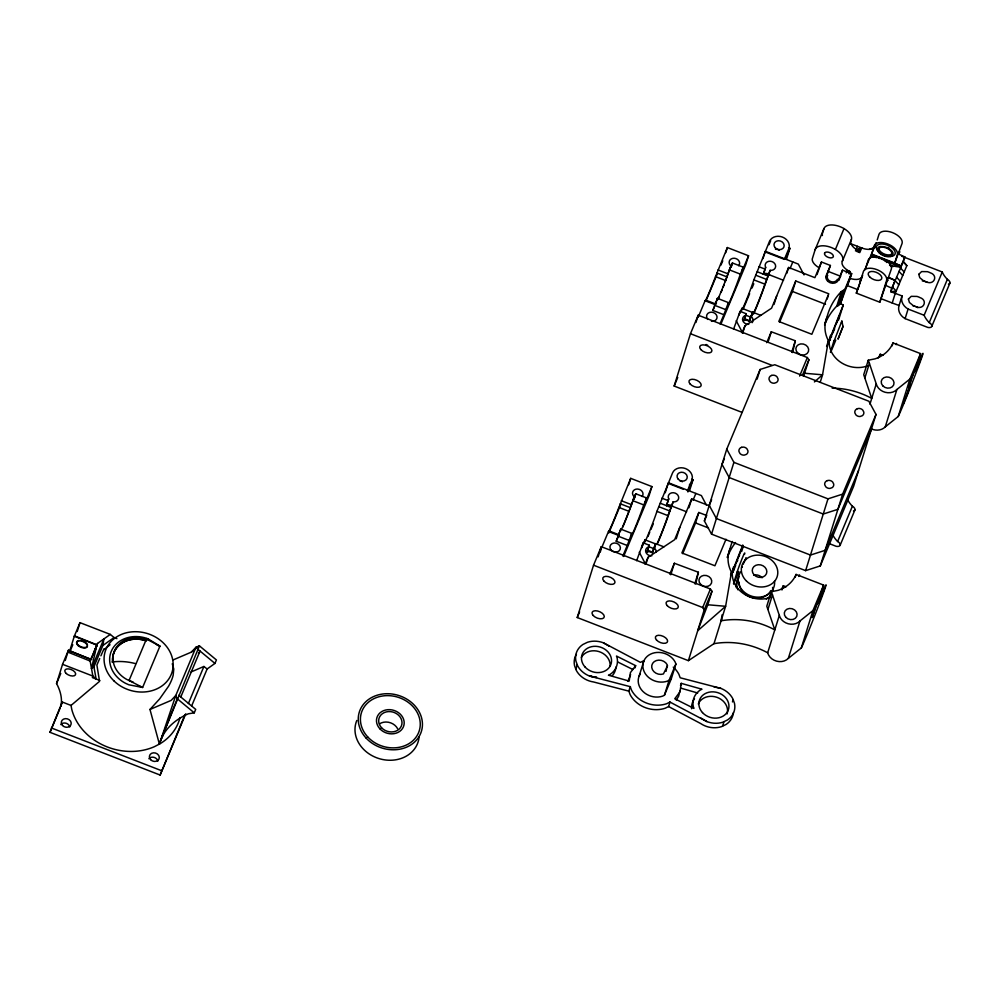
<?xml version="1.0" encoding="UTF-8"?>
<svg xmlns="http://www.w3.org/2000/svg" width="1000" height="1000" viewBox="0 0 1000 1000"><rect width="100%" height="100%" fill="white"/><g stroke="black" fill="none" stroke-linecap="round" stroke-linejoin="round"><path stroke-width="1.5" d="M602.038 546.838L608.462 531.5L618.787 535.487M715.425 304.7L705.088 300.763L705.825 299.85A22.163 0.938 -68.8 0 0 715.088 277.712L727.35 247.55L748.55 255.775L745.75 264.75L720.825 324.275M828.975 341.962L838.3 318.325M843.037 326.3L838.012 339.15L842.987 326.613L841.9 321.1L841.488 322.762M838.487 318.625L838.812 315.9M102.863 645.475L103.912 638.925L91.512 668.55L93.925 666.812L102.863 645.475L114.075 637.55L116.9 638.638M732.375 541.475A77.088 65.375 17.5 0 0 730.163 548.225L730.013 548.8A35.462 30.075 17.3 0 0 731.462 572.2L725.625 606.287L697.712 630.75L707.788 604.763L711.975 591.3L710.438 589.025L601.287 546.688L593.538 565.2L577.238 617.537L688.388 660.662L713.975 643.675A72.088 61.137 17.3 0 1 767.675 652.788A11.825 10.025 17.3 0 0 776.587 661.15A11.825 10.025 17.3 0 0 788.325 658.363L801.312 647.962C808.45 633.05 833.35 568.263 824.013 588.812L817.975 603.225L823.612 585.1L796.087 574.425A35.462 30.075 17.3 0 1 778.188 590.325L771.312 591.7L766.8 606.213L774.812 629.9A72.088 61.137 17.3 0 0 722.163 620.612L721.1 620.788L722.138 614.763M742.062 332.788L744.975 325.838L771.562 308.188L788.612 267.462L814.9 277.663L821.462 262L830.413 265.475L826.413 275.025L827.513 275.45A5.325 4.513 17.3 0 0 830.713 281.537A5.325 4.513 17.3 0 0 837.412 279.3L838.512 279.713L842.5 270.163L851.475 273.65L844.912 289.3L840.925 291.938A77.088 65.375 17.5 0 0 827.087 316.737L826.938 317.312A35.462 30.075 17.3 0 0 828.388 340.712L822.55 374.8L820.288 382.05M829.525 340.438L829.912 338.95L829.287 340.962M695.738 584.05L698.375 572.25L674.362 563.25L669.8 574.163M792.663 352.562L795.3 340.763L771.287 331.763L766.725 342.675M91.512 668.55L96.85 645.062L74.275 636.3L79.987 622.65L110.3 634.412L114.075 637.55M627.975 681.375L630.588 674.562M680 690.6L678.587 696.312L676.263 700.113M621.3 529.75A18.162 0.775 -68.8 0 0 631.775 503.325L635.825 493.787L646.587 497.962L642.788 507.587A18.162 0.775 -68.8 0 1 634.913 528.15A18.162 0.775 -68.8 0 1 631.275 535.075L631.75 533.387L620.737 529.113L620.262 530.8A18.162 0.775 -68.8 0 0 620.525 531.237M717.163 300.45A18.162 0.775 -68.8 0 0 728.413 272.525L732.463 263L743.225 267.162L739.425 276.8A18.162 0.775 -68.8 0 1 731.55 297.35A18.162 0.775 -68.8 0 1 727.913 304.288L728.388 302.6L717.375 298.325L716.9 300.012A18.162 0.775 -68.8 0 0 716.812 300.8M740.925 551.487L741.375 549.612L732.05 573.45L733.512 570.525M744.562 554.25C746.5 546.35 734.3 578.125 737.337 572.762M841.838 321.087L833.65 342.212L834.262 341.275M896.312 344.55L896.513 343.45L895.938 344.525M180.012 717.625A56.163 47.625 17.3 0 1 160.113 743.713L154.375 746.688A56.163 47.625 17.3 0 1 71.775 709.438L71.025 705.438L62.225 702.013L60.85 706.4A81.25 42.912 22.7 0 0 56.55 683.55L62.55 664.312L68.463 650.2L90.862 659.488L92.112 656.75M65.263 660.475L68.463 650.2M91.725 659.538L69.7 650.987L74.275 636.3M77.225 631.525L79.987 622.65M185.763 713.787L160.125 775.05L50 732.325L62.225 702.013M94.288 653.288L96.85 645.062M96.962 644.862L74.463 635.837M103.625 649.837L110.05 644.775M99.7 658.538L96.888 665.05L99.55 681.35L71.025 705.438M160.125 775.05L184.75 715.113M598.125 556.862L601.287 546.688M600.25 552.075L601.45 548.237M628.713 484.75L630.712 478.35L651.912 486.575L649.112 495.538L623.6 556.487M575.85 669.237L577.25 664.75M622.837 556.013L627.238 545.5L616.225 541.237L620.737 529.113M617.675 537.762L619.288 532.575M632.913 501.05L634.125 497.163M634.212 498.963L635.825 493.787L632.675 500.625L643.675 504.9M742.013 412.375L674.163 386.05L690.462 333.713L698.213 315.2L807.362 357.537L808.9 359.812L803.6 376.163M695.95 322.463L698.213 315.2M627.238 545.5L631.75 533.387M646.587 497.962L644.975 503.137L651.912 486.575M725.75 252.675L727.35 247.55M720.013 323.913L723.875 314.713L712.862 310.438L717.375 298.325M714.712 305.675L715.925 301.788M636.638 560.675L643.188 542.85L649.325 545.237L647.038 551.987A5.325 4.513 17.3 0 1 652.275 552.762L655.537 545.25M643.188 542.85L641.612 547.925L645.013 539.812L656.012 544.087M730.75 266.363L725.275 281.675M731.25 266.875L732.463 263L729.3 269.837L740.312 274.1M644.963 541.737A18.162 0.775 -68.8 0 0 650.913 527.85A18.162 0.775 -68.8 0 0 656.925 511.362L672.525 472.95A10.35 8.775 17.3 0 1 685.55 468.575A10.35 8.775 17.3 0 1 691.8 480.425L687.438 490.838L687.625 490.238M665.225 492.788L668.35 482.762L701.388 495.575L706.375 505.05M647.038 551.987L649.325 545.237M646.213 563.2L648.05 557.325L674.638 539.675L691.688 498.95L709.675 505.925M723.875 314.713L728.388 302.6M668.737 498.875L666.45 505.625L668.737 498.875A5.325 4.513 17.3 0 1 671.625 492.863A5.325 4.513 17.3 0 1 678.525 496.475A5.325 4.513 17.3 0 1 674.438 501.863L673.175 501.812L669.875 510.988A24.087 1.025 -68.8 0 1 657.688 543.2M652.275 552.762L655.65 543.65L663.913 546.862M654.2 547.125L652.625 552.2L647.738 550.3M655.65 543.65L654.075 548.725L648.575 546.587M743.225 267.162L741.612 272.35L748.55 255.775M671.3 506.9L672.075 504.4M656.85 544.237A18.162 0.775 -68.8 0 0 667.938 515.625L673.175 501.812M733.562 329.188L740.113 311.363L746.25 313.75L743.962 320.5A5.325 4.513 17.3 0 1 749.2 321.275L750.512 318.4M738.938 315.175L740.113 311.363M742.288 309.488A18.162 0.775 -68.8 0 0 748.25 295.3A18.162 0.775 -68.8 0 0 753.85 279.875L769.45 241.462A10.35 8.775 17.3 0 1 782.475 237.087A10.35 8.775 17.3 0 1 788.725 248.938L784.362 259.35L765.088 251.875M689.675 490.375L692.987 479.762L691.612 479.225M634.95 667.913L635.65 665.662L616.475 656.05L617.1 657.775A21.212 17.988 17.3 0 1 610.15 674.388L608.45 675.212L629.188 681.087L630.425 672.6L635.65 665.662M763 258.6L765.275 251.275L798.312 264.088L804.025 274.913M743.962 320.5L746.25 313.75M628.85 691.137L630.237 686.65L631.512 690.15A26.6 22.562 17.3 0 0 666.562 703.75L670 702.075L668.6 706.562L665.163 708.238A26.6 22.562 17.3 0 1 630.125 694.638L628.85 691.137L593.513 681.963A21.212 17.988 17.3 0 1 576.225 670.263L574.525 665.6A21.212 17.988 17.3 0 1 576.438 654.163M676.225 538.8L679.762 527.438M742.688 333.188L744.975 325.838M688.938 507.775L691.688 498.95M765.662 267.387L763.375 274.137L765.662 267.387A5.325 4.513 17.3 0 1 768.55 261.375A5.325 4.513 17.3 0 1 775.462 264.988A5.325 4.513 17.3 0 1 771.363 270.363L770.1 270.325L766.8 279.5A24.087 1.025 -68.8 0 1 753.688 313.875M749.2 321.275L752.588 312.162L760.837 315.375M751.125 315.637L749.55 320.712L744.663 318.812M639.163 675.987L643.825 661.038M670.775 574.763L674.362 563.25M745.5 315.1L751 317.238L752.588 312.162M770.1 270.325L768.25 276.038L757.25 271.762M682.712 553.663L695.562 522.95L698.825 512.475L706.012 515.262M786.025 257.613L789.912 248.275L788.538 247.738M704.388 520.95L726.75 449.162L760.125 369.462L774.775 364.738L868.863 401.238L876.012 414.425L853.662 486.213L820.288 565.913L805.625 570.638L711.55 534.138L704.388 520.95L706.775 515.262M789.912 248.275L786.612 258.888L785.225 258.363M774.025 304.475L776.688 295.95M786.787 273.337L788.612 267.462M768.15 341.838L771.287 331.763M666.825 668.112L667.237 664.788A8.275 7.025 17.3 0 0 656.325 660.562A8.275 7.025 17.3 0 0 652.487 669.737A8.275 7.025 17.3 0 0 663.4 673.962L667.575 665.7M757.113 379.125L760.125 369.462M694.788 583.763L698.375 572.25M711.55 534.138L733.9 462.35L726.75 449.162M640.387 673.737A17.225 14.612 17.3 0 0 642.788 691.312A17.225 14.612 17.3 0 0 662.562 696.162L664.412 695.25L669.075 680.3L675.888 664.013L675.2 662.125A17.225 14.612 17.3 0 0 652.513 653.325A17.225 14.612 17.3 0 0 644.525 672.4A17.225 14.612 17.3 0 0 667.212 681.2L669.075 680.3M664.412 695.25L671.237 678.975L675.888 664.013M779.638 322.163L792.487 291.462L795.75 280.988L828.787 293.812L811.838 334.288L778.8 321.475L795.75 280.988M856.675 251.388L859.062 252.312L859.538 251.15A12.138 6.412 22.7 0 1 850.85 240.912L851.025 240.362A14.775 7.8 22.7 0 0 844.125 228.663L844.013 228.562A62.862 33.2 22.7 0 1 842.525 227.787A14.775 7.8 22.7 0 0 823.888 228.787L815.163 249.625L812.225 259.075A12.412 6.562 22.7 0 0 819.45 267.913M680.525 685.588L681.225 683.35L701.963 689.212L700.263 690.037A21.212 17.988 17.3 0 0 693.312 706.65L693.938 708.388L674.762 698.775L679.987 691.825L681.225 683.35M688.388 660.662L704.225 609.812L711.975 591.3M821.912 235.138L823.888 228.787M727.3 557.5L730.013 548.8M791.712 352.275L795.3 340.763M821.462 262L817.013 274.575M730.562 575.1L731.462 572.2M731.462 573.812L742.763 545M830.413 265.475L826.35 277.025M741.663 551.475L743.375 546M826.587 278.4L827.513 275.45M713.975 643.675L725.625 606.287L707.788 604.763M733.487 583.7L737.125 572.038M827.163 299.05L828.375 295.125M851.425 239.475L842.125 261.737A12.138 6.412 22.7 0 0 850.125 271.675L849.15 273.988M824.688 324.562L826.938 317.312M842.5 270.163L838.988 280.262M841.35 291.488L836.688 306.438L838.5 305.5M824.575 325.037A77.088 65.375 17.5 0 1 836.825 305.988L838.637 305.05L843.162 290.55M826.587 346.512L828.4 340.712M840.275 303.913L844.8 289.4L840.387 303.8L838.637 305.05M828.388 342.325L843.288 304.925L840.387 303.8M846.775 271.725L849.638 272.825A12.138 6.412 22.7 0 0 851.75 273.688L847.525 285.663L857.775 289.637L863.438 271.45A12.425 6.562 22.7 0 1 876.963 269.65A12.425 6.562 22.7 0 1 886.587 280.438L879.8 302.225L856.312 293.113L862.175 276.675M851.475 273.65L840.25 304.262M838.587 319.988L843.288 304.925M830.425 352.212L834.05 340.55M722.562 726.15L723.962 721.663M865.475 268.812L865.062 269.5M866.038 267.025L868.188 260.113A12.425 6.562 22.7 0 1 881.712 258.312A12.425 6.562 22.7 0 1 891.338 269.088L879.8 302.225M732.463 701.925L733.162 699.688M877.225 239.95L878.95 234.412A12.425 6.562 22.7 0 1 892.475 232.613A12.425 6.562 22.7 0 1 902.087 243.4L894.762 263.038L901.1 266L900.763 267.062A31.387 16.575 22.7 0 1 889.538 265.025M767.962 609.362L772.475 594.862L771.312 591.7M782 589.938L783.312 585.712L786.062 586.788M767.675 652.788L779.325 615.413L772.475 594.862M795.175 577.337L796.087 574.425M898.925 254.387L899.513 251.688M870.75 428.6A11.825 10.025 17.3 0 0 885.25 426.875L898.238 416.475C905.062 402.337 930.312 336.725 920.938 357.325L914.9 371.737L920.55 353.612L893.012 342.938A35.462 30.075 17.3 0 1 875.113 358.837L868.25 360.213L863.725 374.725L871.737 398.413A72.088 61.137 17.3 0 0 832.15 388.137M888.75 277.387L895.088 280.35L890.713 291.675L902.062 295.938A12.8 10.862 17.3 0 0 908.088 309.05L905.113 318.612L927.763 327.413A4.938 2.612 22.7 0 0 931.812 326.3A4.938 2.612 22.7 0 0 929.25 322.625A28.262 14.925 22.7 0 1 924.137 315.275L908.088 309.05M894.75 281.413L895.088 280.35L888.037 277.613M864.887 377.875L869.4 363.375L868.25 360.213M805.625 570.638L827.987 498.85L842.638 494.125L876.012 414.425M899.737 251.8L898.763 254.112L904.875 256.962L903.312 261.588L906.85 265.637L895.212 293.425L892.237 303L899.075 305.512A12.8 10.862 17.3 0 0 905.113 318.612M879.362 357.038L880.238 354.225L882.987 355.3M788.325 658.363L799.975 620.975L812.95 610.562L823.612 585.1M899.075 305.512L902.062 295.938M869.95 404.137L876.25 383.925L869.4 363.375M820.288 565.913L842.638 494.125M892.113 345.838L893.012 342.938M801.312 647.962L812.95 610.562M885.25 426.875L896.9 389.487L909.887 379.075L920.55 353.612M898.238 416.475L909.887 379.075M903.65 403.3L909.825 386.025L906.75 395.9M837.113 321.95L837.362 321.163M172.262 663.763L173.775 669.025L173.175 675.238A27.55 10.662 -52.1 0 1 168.612 686.162L159.625 698.925L149.975 709.463L159.388 744.087L175.775 695.487L195.987 647.212L199.425 645.863L216.412 659.95L214.95 663.425L207.125 668.988L191.612 706.038M836.8 322.875L837.562 320.9M745.3 560.462L746.112 557.788L743.938 562.562M630.712 478.35L618.45 508.512A22.163 0.938 -68.8 0 1 609.188 530.65L608.462 531.55M632.5 502.337L628.638 512.463A22.163 0.938 -68.8 0 1 622.75 527.175M739.112 556.512L739.513 555.388M159.388 744.087L163.675 733.112M742.138 567.275L742.4 566.538M892.425 286.962L890.713 291.675L896.188 291.112L892.425 286.962L903.312 261.588M157.037 645.013L159.938 646.137L147.738 639.725L148.062 638.85L144.738 637.75A29.337 24.887 17.3 0 0 111.287 651.287A29.337 24.887 17.3 0 0 125.65 683.363L128.825 684.788L142.625 687.463L159.938 646.137L148.062 638.85L146.363 639.188L129.05 680.512L142.625 687.463L139.738 686.338M147.738 639.725L146.525 639.25L146.838 638.438M737.2 561.625L737.712 560.3M834.125 330.138L834.638 328.812M743.3 564.163L743.612 563.35M833.088 332.775L833.612 331.463M94.3 651.525L97.525 643.438L110.3 634.412M173.012 659.975L191.363 652.125L199.425 645.863L161.737 737.775A143.925 76.025 22.7 0 1 188.363 713.787L194.262 712.85L195.712 709.388L178.725 695.288M160.425 740.875L177.275 698.763L175.775 695.487L171.15 700.4L149.975 709.463M735.163 566.712L735.65 565.525M56.55 683.55L60.763 673.487M69.787 651.938L72.8 644.762M50 732.325L60.25 707.837M99.825 680.45L92.387 677.575L92.863 676.075L90.162 661.038L97.525 643.438M91.088 659.212L96.575 646.1M180.787 697L200.037 651.038L198.4 653.238M188.388 703.525L203.9 666.475L207.125 668.988M698.088 317.438L705.1 300.7M608.812 532.962L620.75 504.438M706.038 300.738L717.387 273.637M720.975 265.087L722.763 260.8M577.238 617.537L579.625 611.838M674.163 386.05L677.738 377.5M616.225 541.237L618.65 535.45M712.862 310.438L714.312 306.962M739.987 312.962L741.938 308.325L752.95 312.6A18.162 0.775 -68.8 0 0 752.638 313.637M769.013 244.688L770.675 240.725M647.962 536.512L649.737 532.263M650.925 529.425L653.3 523.763M743.112 309.275L749.638 293.688M752.013 288.025L753.787 283.775M645.138 564.275L648.05 557.325M751 317.238L752.95 312.6M753.288 313.75A18.162 0.775 -68.8 0 0 759.262 299.575A18.162 0.775 -68.8 0 0 764.862 284.137L768.413 275.387A5.325 4.513 17.3 0 1 764.075 272.45M687.9 491.95L692.987 479.762M693.05 500.188L695.875 493.45M789.987 268.7L792.812 261.95M698.825 512.475L681.875 552.962L714.912 565.775L726.012 539.25M724.4 458.663L722.013 464.363L729.175 477.537L823.263 514.038L837.913 509.325L871.287 429.613M711.625 499.688L709.237 505.375L716.4 518.562L810.475 555.062L825.138 550.337L858.512 470.637M842.3 261.2A14.775 7.8 22.7 0 0 835.4 249.5L844.013 228.562M704.225 609.812L702.675 607.537L710.438 589.025M799.613 376.05L807.362 357.537M802.337 375.475L808.9 359.812M846.287 272.875L847.262 270.562L850.125 271.675M855.487 250.938L857.425 246.3M848.025 272.2L848.5 271.05M874.6 246.95A12.138 6.412 22.7 0 1 869.35 249.35L868.713 249.375A12.138 6.412 22.7 0 1 861.7 247.963L859.762 252.6L859.062 252.312M864.788 269.8L876.363 242.712L876.05 243.475M860.037 281.163L862.638 275.5M733.725 583.9L738.863 571.638M830.65 352.413L835.788 340.15M856.312 293.113L857.288 290.8M904.875 256.962L901.1 266L871.475 254.5L874.2 245.763A12.425 6.562 22.7 0 1 887.725 243.962A12.425 6.562 22.7 0 1 897.337 254.737L894.762 263.038L871.612 254.05M924.137 315.275L942.262 271.988L901.625 256.212M829.038 543.538L836.112 546.287A4.938 2.612 22.7 0 0 840.163 545.175A4.938 2.612 22.7 0 0 837.613 541.5L852.387 506.2A28.262 14.925 22.7 0 1 847.525 499.438M929.25 322.625L947.375 279.337A28.262 14.925 22.7 0 1 942.262 271.988M840.125 545.3L854.9 510.012M931.762 326.425L949.887 283.137M831.188 337.362L831.625 336.35M733.938 569.8L734.7 567.837M100.9 655.8L103.9 648.938M733.863 569.75L734.262 568.85M90.162 661.038L67.688 652.05M830.013 340.213L830.413 339.338M733.487 570.825L732.75 572.413M737.638 572.125L737.987 571.35M798.812 576.438L799.587 574.938M164.213 731.838L164.85 730.487M830.438 339.038L829.7 340.475M191.363 652.125L195.987 647.212M814.412 381.938L822.55 374.8L804.712 373.275M721.1 620.788L721.988 620.2M643.85 660.688L640.413 662.362L603.462 642.837A21.212 17.988 17.3 0 0 587.463 642.275L582.875 644.5A21.212 17.988 17.3 0 0 575.925 661.112L577.625 665.775A21.212 17.988 17.3 0 0 589.55 676.062L596.388 677.525M861.7 247.963L855.962 249.775L857.038 250.188L861.7 247.963L850.238 243.525M191.012 671.988L203.9 666.475M869.2 249.363L874.788 247.5M714.025 686.9L720.863 688.375A21.212 17.988 17.3 0 1 732.788 698.662L734.488 703.312A21.212 17.988 17.3 0 1 727.537 719.938L722.95 722.163A21.212 17.988 17.3 0 1 706.95 721.6L700.962 718.1M922.288 280.863L924.325 281.238A12.2 10.337 17.3 0 1 927.3 282.4M720.863 688.375L680.175 677.775L678.9 674.287A26.6 22.562 17.3 0 0 673.263 667.1M589.55 676.062L630.438 686.712M912.925 305.775L913.95 306.012A12.2 10.337 17.3 0 1 914.975 306.312M697.7 693L681.075 688.213M146.525 639.25L144.613 638.612A26.475 22.45 17.3 0 0 114.425 650.825A26.475 22.45 17.3 0 0 127.375 679.762L133.188 682.125M144.137 640.113L146.062 640.75M857.038 250.188L859.538 251.15M892.237 303L881.25 298.75M876.513 257.663L871.287 255.837A31.387 16.575 22.7 0 0 873.337 257.325M885.075 260.975L900.763 267.062M890.037 265.575L892.887 266.688M827.788 271.275L840.662 276.275M758.825 266.688L764.95 269.075M768.375 274.438L783.525 280.312M755.788 275.238L766.8 279.5M792.487 291.462L825.525 304.275M753.85 279.875L764.862 284.137M717.975 269.95L728.162 273.9M716.875 272.975L727.062 276.925M715.512 276.613L725.688 280.562M705.662 300.125L715.85 304.075M714.475 305.262L725.487 309.525M690.462 333.713L771.963 365.325M733.9 462.35L827.987 498.85M669.538 483.9L683.3 489.237M661.9 498.175L668.025 500.562M671.45 505.925L686.6 511.8M660.312 503.25L671.325 507.525M658.863 506.725L669.875 510.988M695.562 522.95L708.487 527.962M656.925 511.362L667.938 515.625M621.337 500.737L631.525 504.688M620.237 503.762L630.425 507.713M618.875 507.413L629.062 511.362M609.025 530.913L619.212 534.862M617.837 536.05L628.85 540.325M593.538 565.2L702.675 607.537M62.55 664.312L92.863 676.075L96.112 679.013L93.413 663.938M51.363 727.95L161.488 770.662M885.45 285.25L891.787 288.212M632.837 669.488L617.65 661.95M669.812 701.988L706.95 721.6M668.6 706.562L700.675 723.538A21.212 17.988 17.3 0 0 721.562 726.637L726.137 724.425A21.212 17.988 17.3 0 0 733.388 712.575M603.462 642.837L609.45 646.338M917.825 307.675L916.925 307.162A12.2 10.337 17.3 0 0 915.975 306.7M197.975 649.338L214.95 663.425M177.275 698.763L194.262 712.85M903.088 261.5L906.85 265.637M900.425 267.875L904.188 272.013M898.975 271.337L902.725 275.487M896.55 277.125L900.312 281.275M895.1 280.6L898.85 284.738M736.2 320.725L742.625 332.9M639.275 552.212L644.975 563.038M670.55 677.075L671.237 678.975M689.55 484.387L689.688 486.725M707.825 319.413A5.325 4.513 17.3 0 1 709.538 312.45A5.325 4.513 17.3 0 1 716.975 316.337A5.325 4.513 17.3 0 1 711.413 321.287M731.425 266.35A5.325 4.513 17.3 0 1 730.062 259.887A5.325 4.513 17.3 0 1 737.362 259.3A5.325 4.513 17.3 0 1 738.725 265.763M724.275 284.262A22.163 0.938 -68.8 0 1 723.263 286.85M722.262 289.4A22.163 0.938 -68.8 0 1 721.263 291.863M719.388 296.375A22.163 0.938 -68.8 0 1 718.538 298.363M716.488 302.863A22.163 0.938 -68.8 0 1 716.012 303.8M775.487 249.275A5.175 4.387 17.3 0 1 779.312 250.287M838.238 280.35A6.5 5.513 17.3 0 1 828.112 281.562M827.537 281.025A6.5 5.513 17.3 0 1 826.15 275.663M896.9 389.487A11.825 10.025 17.3 0 1 885.15 392.287A11.825 10.025 17.3 0 1 876.25 383.925M741.587 310.763A18.162 0.775 -68.8 0 1 741.413 310.163M741.625 309.363A18.162 0.775 -68.8 0 1 741.938 308.325M750.775 316.212A5.325 4.513 17.3 0 1 752.15 322.675M748.775 324.3A5.325 4.513 17.3 0 1 742.825 320.75A5.325 4.513 17.3 0 1 745.537 315.425M880.25 354.237A26.6 22.562 17.3 0 1 878.175 357.962M867.562 365.887A26.6 22.562 17.3 0 1 838.312 360.513A26.6 22.562 17.3 0 1 830.625 335.163M764.312 273.75A5.325 4.513 17.3 0 1 769.55 274.538M707.675 345.225A6.5 3.438 22.7 0 1 706.15 344.5M822.4 235.512A12.412 6.562 22.7 0 1 822.4 234.775M892.362 251.562A7.237 3.825 22.7 0 1 885.387 254.438A7.237 3.825 22.7 0 1 879.125 247.425M879.425 247.037A7.237 3.825 22.7 0 1 880.312 246.425M888.062 247.375A7.237 3.825 22.7 0 1 888.838 247.8M861.488 277.688A12.138 6.412 22.7 0 1 849.812 278.325M881.375 253.962A10.05 5.312 22.7 0 1 878.325 244.613A10.05 5.312 22.7 0 1 892.962 248.637A10.05 5.312 22.7 0 1 890.512 256.488M885.962 255.925A10.05 5.312 22.7 0 1 884.775 255.55M883.6 255.1A10.05 5.312 22.7 0 1 882.463 254.562M947.375 279.337A4.938 2.612 22.7 0 1 948.462 284.175M815.163 249.625A14.775 7.8 22.7 0 1 833.8 248.625A62.862 33.2 22.7 0 0 835.288 249.4M878.238 258.15A8.275 4.375 22.7 0 1 880.175 258.538M881.162 258.837A8.275 4.375 22.7 0 1 884.8 260.7M886.263 261.887A8.275 4.375 22.7 0 1 886.85 262.525M887.975 280.5A31.387 16.575 22.7 0 1 887.35 280.363M852.387 506.2A4.938 2.612 22.7 0 1 853.475 511.05M837.613 541.5A28.262 14.925 22.7 0 1 832.487 534.138M634.788 497.15A5.325 4.513 17.3 0 1 633.425 490.688A5.325 4.513 17.3 0 1 640.725 490.087A5.325 4.513 17.3 0 1 642.1 496.55M644.463 542.5A18.162 0.775 -68.8 0 1 645.013 539.812M651.85 555.788A5.325 4.513 17.3 0 1 645.888 552.238A5.325 4.513 17.3 0 1 648.612 546.912M653.85 547.7A5.325 4.513 17.3 0 1 656.125 552M727.425 557.075A77.088 65.375 17.5 0 1 735.55 542.525M799.975 620.975A11.825 10.025 17.3 0 1 788.225 623.775A11.825 10.025 17.3 0 1 779.325 615.413M783.325 585.725A26.6 22.562 17.3 0 1 781.25 589.45M770.625 597.375A26.6 22.562 17.3 0 1 741.375 592A26.6 22.562 17.3 0 1 733.688 566.65M679.9 480.812A5.175 4.387 17.3 0 1 682.387 481.775M671.488 506.875A5.325 4.513 17.3 0 1 667.15 503.938M667.375 505.238A5.325 4.513 17.3 0 1 672.613 506.025M691.587 708.75A21.212 17.988 17.3 0 1 694.488 698.713M616 667.038A21.212 17.988 17.3 0 1 612.4 675.638M596.587 677.087A15.25 12.938 17.3 0 1 593.962 676.9M592.663 676.65A15.25 12.938 17.3 0 1 590.112 675.875M581.4 657.4A15.25 12.938 17.3 0 1 598.862 651.55A15.25 12.938 17.3 0 1 610.125 666.162M698.3 703.962A15.25 12.938 17.3 0 1 716.888 697.3A15.25 12.938 17.3 0 1 727.087 713.925M87.513 646.05A5.763 3.05 22.7 0 1 79.325 645.913A5.763 3.05 22.7 0 1 78.85 640.45M81.35 640.55A5.763 3.05 22.7 0 1 83.387 641.188M84.038 641.488A5.763 3.05 22.7 0 1 85.25 642.212M85.787 642.625A5.763 3.05 22.7 0 1 87.475 644.825M111.975 661.988A53.2 45.113 17.3 0 1 135.55 663.637M146.237 640.837A26.387 22.375 17.3 0 0 112.7 662.062A26.475 22.45 17.3 0 1 144.137 640.113M60.8 724.562A5.025 4.263 17.3 0 1 65.912 723.2A5.025 4.263 17.3 0 1 69.763 726.938M148.887 758.737A5.025 4.263 17.3 0 1 154.012 757.375A5.025 4.263 17.3 0 1 157.863 761.112M419.087 736.975A32.513 27.575 17.3 0 1 380.462 759A32.513 27.575 17.3 0 1 356.8 720.475M379.475 723.888A11.825 10.025 17.3 0 1 397.612 728.688M774.538 581.125A18.475 15.662 17.3 0 1 752.537 596.438A18.475 15.662 17.3 0 1 740.625 571.975M770.775 590.625A16.7 14.162 17.3 0 1 752.113 597.513A16.7 14.162 17.3 0 1 739.112 582.087M770.763 595A18.475 15.662 17.3 0 1 766.275 599.113M737.875 589.812A18.475 15.662 17.3 0 1 739.225 576.462M773.225 587.6A18.475 15.662 17.3 0 1 772.537 591.475A18.475 15.662 17.3 0 0 772.575 587.4M753.863 575.075A7.388 6.262 17.3 0 1 762.125 577.788M770.2 596.788A18.475 15.662 17.3 0 1 768.925 598.337M736.287 587.638A18.475 15.662 17.3 0 1 738.662 578.25M819.525 601.038L824.55 588.288L819.525 601.038M916.45 369.55L921.475 356.8L916.45 369.55M908.413 299.075L909.412 302.475L913.125 305.525A12.2 10.337 17.3 0 0 916.1 306.675C923.662 310.35 928.15 300.163 919.912 297.575A12.2 10.337 17.3 0 0 916.938 296.425L911.25 296.337L908.413 299.075M918.787 274.312L919.788 277.712L923.5 280.75A12.2 10.337 17.3 0 0 926.475 281.9C934.038 285.587 938.512 275.4 930.288 272.812A12.2 10.337 17.3 0 0 927.312 271.663L921.612 271.575L918.787 274.312M666.438 669.325L665.9 671.062L666.438 669.325M815.275 607.737L812.2 617.612L817.887 601.487L815.275 607.737M911.712 377.413L908.637 387.287L914.825 370L911.712 377.413M824.663 252.963L824.525 253.25A4.725 2.5 22.7 0 0 830.312 257.875A4.725 2.5 22.7 0 0 832.062 253.975A4.725 2.5 22.7 0 0 824.663 252.963M771.625 375.425L770.625 375.925A4.787 4.062 17.3 0 0 769.087 379.6L770.088 381.55A4.487 3.812 17.3 0 0 774.35 383.2L776.475 382.463A4.787 4.062 17.3 0 0 778.012 378.787L777.013 376.838A4.487 3.812 17.3 0 0 772.75 375.188L771.625 375.425M741.5 447.35L740.512 447.85A4.787 4.062 17.3 0 0 738.975 451.525L739.975 453.475A4.487 3.812 17.3 0 0 744.237 455.125L746.363 454.387A4.787 4.062 17.3 0 0 747.9 450.712L746.9 448.762A4.487 3.812 17.3 0 0 742.638 447.113L741.5 447.35M857.4 408.7L856.4 409.2A4.787 4.062 17.3 0 0 854.862 412.875L855.863 414.825A4.487 3.812 17.3 0 0 860.125 416.488L862.25 415.737A4.787 4.062 17.3 0 0 863.787 412.062L862.788 410.112A4.487 3.812 17.3 0 0 858.525 408.462L857.4 408.7M827.288 480.625L826.287 481.125A4.787 4.062 17.3 0 0 824.75 484.8L825.75 486.75A4.487 3.812 17.3 0 0 830.013 488.4L832.138 487.663A4.787 4.062 17.3 0 0 833.675 483.988L832.675 482.038A4.487 3.812 17.3 0 0 828.413 480.387L827.288 480.625M797.675 352.975A6.5 5.513 17.3 0 0 808.462 351.475A6.5 5.513 17.3 0 0 800.713 343.913A6.5 5.513 17.3 0 0 797.675 352.975M882.75 385.8A6.5 5.513 17.3 0 0 893.675 384.913A6.5 5.513 17.3 0 0 886.438 376.975A6.5 5.513 17.3 0 0 882.75 385.8M775.212 247.775A5.175 4.387 17.3 0 0 783.9 247.062A5.175 4.387 17.3 0 0 778.15 240.75A5.175 4.387 17.3 0 0 775.212 247.775M690.075 383.95A6.5 3.438 22.7 0 0 700.662 386.413A6.5 3.438 22.7 0 0 694.5 379.5A6.5 3.438 22.7 0 0 690.075 383.95M700.788 349.55A6.5 3.438 22.7 0 0 711.375 352A6.5 3.438 22.7 0 0 705.212 345.1A6.5 3.438 22.7 0 0 700.788 349.55M879.488 253.162A8.275 4.375 22.7 0 0 892.675 255.125A8.275 4.375 22.7 0 0 883.4 246.612A8.275 4.375 22.7 0 0 879.488 253.162M880.2 252.975A7.237 3.825 22.7 0 0 891.737 254.688A7.237 3.825 22.7 0 0 883.625 247.25A7.237 3.825 22.7 0 0 880.2 252.975M870.025 277.275A7.237 3.825 22.7 0 0 881.562 279A7.237 3.825 22.7 0 0 873.45 271.55A7.237 3.825 22.7 0 0 870.025 277.275M611.188 550.2A5.325 4.513 17.3 0 0 620.125 549.475A5.325 4.513 17.3 0 0 614.212 542.987A5.325 4.513 17.3 0 0 611.188 550.2M700.75 584.462A6.5 5.513 17.3 0 0 711.538 582.962A6.5 5.513 17.3 0 0 703.787 575.4A6.5 5.513 17.3 0 0 700.75 584.462M785.825 617.288A6.5 5.513 17.3 0 0 796.75 616.4A6.5 5.513 17.3 0 0 789.513 608.462A6.5 5.513 17.3 0 0 785.825 617.288M603.862 581.038A6.5 3.438 22.7 0 0 614.45 583.488A6.5 3.438 22.7 0 0 608.288 576.587A6.5 3.438 22.7 0 0 603.862 581.038M678.288 479.263A5.175 4.387 17.3 0 0 686.975 478.55A5.175 4.387 17.3 0 0 681.225 472.238A5.175 4.387 17.3 0 0 678.288 479.263M656.475 639.975A6.5 3.438 22.7 0 0 667.062 642.438A6.5 3.438 22.7 0 0 660.9 635.525A6.5 3.438 22.7 0 0 656.475 639.975M667.175 605.6A6.5 3.438 22.7 0 0 677.775 608.05A6.5 3.438 22.7 0 0 671.612 601.15A6.5 3.438 22.7 0 0 667.175 605.6M593.138 615.438A6.5 3.438 22.7 0 0 603.737 617.9A6.5 3.438 22.7 0 0 597.575 610.988A6.5 3.438 22.7 0 0 593.138 615.438M702.463 712.575A15.25 12.938 17.3 0 0 728.112 710.5A15.25 12.938 17.3 0 0 711.125 691.888A15.25 12.938 17.3 0 0 702.463 712.575M585.075 667.038A15.25 12.938 17.3 0 0 610.712 664.963A15.25 12.938 17.3 0 0 593.737 646.35A15.25 12.938 17.3 0 0 585.075 667.038M66.25 673.5A5.763 3.05 22.7 0 0 75.438 674.875A5.763 3.05 22.7 0 0 68.975 668.938A5.763 3.05 22.7 0 0 66.25 673.5M113.85 680.8A34.987 29.663 17.3 0 0 171.863 672.775A34.987 29.663 17.3 0 0 130.137 632.062A34.987 29.663 17.3 0 0 113.85 680.8M62.488 725.462A5.025 4.263 17.3 0 0 70.938 724.775A5.025 4.263 17.3 0 0 65.338 718.637A5.025 4.263 17.3 0 0 62.488 725.462M150.588 759.638A5.025 4.263 17.3 0 0 159.025 758.95A5.025 4.263 17.3 0 0 153.438 752.812A5.025 4.263 17.3 0 0 150.588 759.638M77.975 645.487A5.763 3.05 22.7 0 0 87.163 646.862A5.763 3.05 22.7 0 0 80.712 640.938A5.763 3.05 22.7 0 0 77.975 645.487M365.962 737.925A32.513 27.575 17.3 0 0 420.625 733.5A32.513 27.575 17.3 0 0 384.438 693.825A32.513 27.575 17.3 0 0 365.962 737.925M379.812 728.737A14.038 11.9 17.3 0 0 403.413 726.825A14.038 11.9 17.3 0 0 387.788 709.688A14.038 11.9 17.3 0 0 379.812 728.737M381.475 727.638A11.825 10.025 17.3 0 0 401.35 726.025A11.825 10.025 17.3 0 0 388.188 711.6A11.825 10.025 17.3 0 0 381.475 727.638M367.625 736.825A30.3 25.688 17.3 0 0 418.562 732.7A30.3 25.688 17.3 0 0 384.837 695.725A30.3 25.688 17.3 0 0 367.625 736.825M754.013 574.75A7.388 6.262 17.3 0 0 766.438 573.737A7.388 6.262 17.3 0 0 758.213 564.725A7.388 6.262 17.3 0 0 754.013 574.75M746.475 581.062A18.475 15.662 17.3 0 0 777.113 576.825A18.475 15.662 17.3 0 0 755.075 555.325A18.475 15.662 17.3 0 0 746.475 581.062"/></g></svg>
